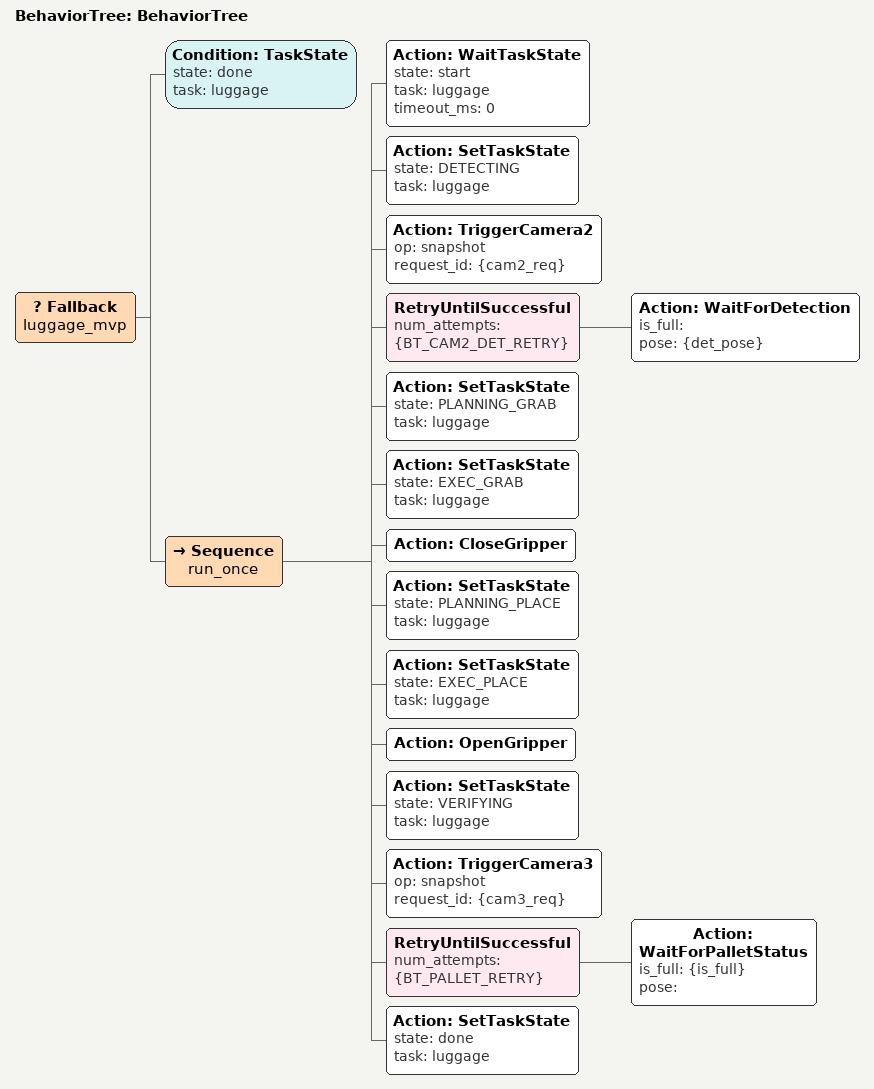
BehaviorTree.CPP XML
<?xml version="1.0"?>
<root main_tree_to_execute="BehaviorTree">
    <BehaviorTree ID="BehaviorTree">
        <Fallback name="luggage_mvp">
            <Condition ID="TaskState" state="done" task="luggage"/>
            <Sequence name="run_once">
                <Action ID="WaitTaskState" state="start" task="luggage" timeout_ms="0"/>
                <Action ID="SetTaskState" state="DETECTING" task="luggage"/>
                <Action ID="TriggerCamera2" op="snapshot" request_id="{cam2_req}"/>
                <RetryUntilSuccessful num_attempts="{BT_CAM2_DET_RETRY}">
                    <Action ID="WaitForDetection" is_full="" pose="{det_pose}"/>
                </RetryUntilSuccessful>
                <Action ID="SetTaskState" state="PLANNING_GRAB" task="luggage"/>
                <Action ID="SetTaskState" state="EXEC_GRAB" task="luggage"/>
                <Action ID="CloseGripper"/>
                <Action ID="SetTaskState" state="PLANNING_PLACE" task="luggage"/>
                <Action ID="SetTaskState" state="EXEC_PLACE" task="luggage"/>
                <Action ID="OpenGripper"/>
                <Action ID="SetTaskState" state="VERIFYING" task="luggage"/>
                <Action ID="TriggerCamera3" op="snapshot" request_id="{cam3_req}"/>
                <RetryUntilSuccessful num_attempts="{BT_PALLET_RETRY}">
                    <Action ID="WaitForPalletStatus" is_full="{is_full}" pose=""/>
                </RetryUntilSuccessful>
                <Action ID="SetTaskState" state="done" task="luggage"/>
            </Sequence>
        </Fallback>
    </BehaviorTree>
</root>
